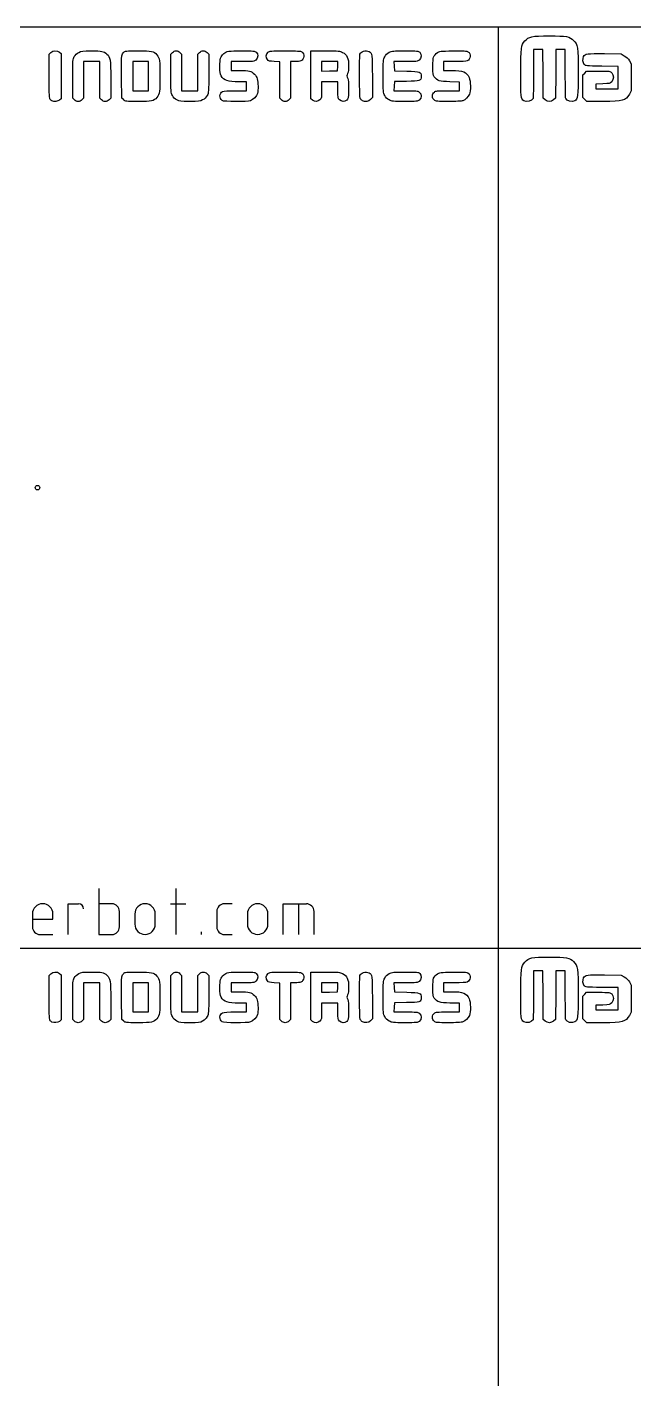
# Model space of a CAD drawing. Header units: millimetres. Extents: x 0 to 600, y 0 to 300.
# Drawn here: x 148.9 to 214.7, y 153.2 to 300 of the extents above; entities that cross this region are included whole.
import ezdxf

# ---------------------------------------------------------------- set-up
doc = ezdxf.new("R2010")
doc.units = ezdxf.units.MM
doc.layers.get('0').update_dxf_attribs({"linetype": 'CONTINUOUS', "lineweight": 25, "true_color": 0x000000})
doc.layers.add('Text', color=4, linetype='CONTINUOUS', true_color=0x00ffff)

msp = doc.modelspace()

# ---------------------------------------------------------------- linework, layer by layer
for p, q in [((600, 300), (0, 300)), ((200, 300), (200, 200)), ((100, 200), (200, 200)), ((200, 200), (200, 100)), ((200, 200), (300, 200))]:
    msp.add_line(p, q)
at = {"layer": 'Text'}
for p, q in [((151.26, 297.06), (151.44, 297.24)), ((151.26, 294.71), (151.26, 297.06)), ((152.39, 297.27), (152.58, 297.12)), ((152.58, 297.12), (152.58, 294.67)), ((164.47, 297.06), (164.65, 297.24)), ((164.47, 294.98), (164.47, 297.06)), ((165.46, 297.24), (165.64, 297.06)), ((165.64, 297.06), (165.64, 295.08)), ((167.4, 297.06), (167.58, 297.24)), ((167.4, 295.08), (167.4, 297.06)), ((168.4, 297.24), (168.58, 297.06)), ((168.58, 297.06), (168.58, 294.98)), ((179.66, 294.82), (179.66, 297.42)), ((179.66, 297.42), (181.22, 297.42)), ((204.33, 297.57), (203.82, 297.57)), ((203.82, 297.57), (203.82, 294.97)), ((204.84, 297.57), (204.33, 297.57)), ((204.86, 294.92), (204.84, 297.57)), ((206.25, 297.57), (206.23, 294.92)), ((206.76, 297.57), (206.25, 297.57)), ((207.27, 297.57), (206.76, 297.57)), ((207.27, 294.97), (207.27, 297.57)), ((211.53, 297.11), (213.32, 297.09)), ((213.32, 297.09), (213.67, 296.89)), ((155.88, 296.25), (155, 296.25)), ((155, 296.25), (155, 294.26)), ((156.76, 296.25), (155.88, 296.25)), ((156.76, 294.26), (156.76, 296.25)), ((161.2, 296.25), (160.36, 296.25)), ((160.36, 296.25), (160.36, 294.67)), ((162.04, 296.25), (161.2, 296.25)), ((162.04, 294.67), (162.04, 296.25)), ((165.64, 295.08), (165.64, 293.09)), ((167.4, 293.09), (167.4, 295.08)), ((172.24, 296.25), (171, 296.25)), ((171, 296.25), (171, 295.77)), ((171, 295.77), (171, 295.29)), ((171, 295.29), (171.86, 295.29)), ((176.28, 296.23), (175.69, 296.26)), ((176.28, 294.26), (176.28, 296.23)), ((177.93, 296.25), (177.45, 296.25)), ((177.45, 296.25), (177.45, 294.26)), ((181.71, 296.25), (180.83, 296.25)), ((180.83, 296.25), (180.83, 295.73)), ((180.83, 295.73), (180.83, 295.22)), ((180.83, 295.22), (181.69, 295.24)), ((181.69, 295.24), (182.55, 295.26)), ((182.6, 296.25), (181.71, 296.25)), ((182.55, 295.26), (182.58, 295.75)), ((182.58, 295.75), (182.6, 296.25)), ((182.58, 295.75), (182.58, 295.75)), ((189.95, 296.25), (188.67, 296.25)), ((188.67, 296.25), (188.7, 295.75)), ((188.7, 295.75), (188.72, 295.26)), ((188.72, 295.26), (190.06, 295.22)), ((195.24, 296.25), (194.04, 296.25)), ((194.04, 296.25), (194.04, 295.77)), ((194.04, 295.77), (194.04, 295.29)), ((194.04, 295.29), (194.94, 295.29)), ((209.18, 294.81), (209.37, 295.01)), ((209.37, 295.01), (209.57, 295.22)), ((209.57, 295.22), (210.84, 295.22)), ((212.99, 295.73), (211.22, 295.75)), ((212.99, 294.52), (212.99, 295.73)), ((214.22, 296.34), (214.42, 295.99)), ((214.42, 295.99), (214.42, 294.52)), ((152.58, 294.67), (152.58, 292.22)), ((153.83, 292.28), (153.83, 294.39)), ((155, 294.26), (155, 292.28)), ((156.76, 292.28), (156.76, 294.26)), ((157.94, 294.34), (157.94, 292.28)), ((159.15, 292.27), (159.12, 294.46)), ((160.36, 294.67), (160.36, 293.09)), ((162.04, 293.09), (162.04, 294.67)), ((162.04, 294.67), (162.04, 294.67)), ((172.68, 294.05), (171.86, 294.05)), ((172.68, 293.57), (172.68, 294.05)), ((172.68, 293.09), (172.68, 293.57)), ((176.28, 292.28), (176.28, 294.26)), ((177.45, 294.26), (177.45, 292.28)), ((179.66, 292.22), (179.66, 294.82)), ((181.71, 294.05), (180.83, 294.05)), ((180.83, 294.05), (180.83, 293.16)), ((182.59, 294.05), (181.71, 294.05)), ((182.59, 293.16), (182.59, 294.05)), ((186.33, 294.62), (186.33, 292.35)), ((188.7, 293.59), (188.67, 293.09)), ((188.72, 294.08), (188.7, 293.59)), ((190.03, 294.1), (188.72, 294.08)), ((195.8, 294.03), (194.75, 294.06)), ((195.8, 293.56), (195.8, 294.03)), ((195.8, 293.09), (195.8, 293.56)), ((204.88, 292.27), (204.86, 294.92)), ((206.23, 294.92), (206.2, 292.27)), ((209.18, 293.58), (209.18, 294.81)), ((209.18, 292.35), (209.18, 293.58)), ((211.35, 293.84), (210.57, 293.81)), ((210.57, 293.81), (210.57, 293.56)), ((210.57, 293.56), (210.57, 293.31)), ((212.99, 293.31), (212.99, 294.52)), ((214.42, 294.52), (214.42, 293.06)), ((152.58, 292.22), (152.39, 292.07)), ((154.01, 292.1), (153.83, 292.28)), ((154.01, 292.1), (154.01, 292.1)), ((155, 292.28), (154.82, 292.1)), ((156.94, 292.1), (156.76, 292.28)), ((157.94, 292.28), (157.76, 292.1)), ((159.35, 292.1), (159.15, 292.27)), ((159.35, 292.1), (159.35, 292.1)), ((160.36, 293.09), (161.2, 293.09)), ((161.2, 293.09), (162.04, 293.09)), ((165.12, 292.09), (165.12, 292.09)), ((165.64, 293.09), (166.52, 293.09)), ((166.52, 293.09), (167.4, 293.09)), ((171.48, 293.09), (172.68, 293.09)), ((176.46, 292.1), (176.28, 292.28)), ((176.46, 292.1), (176.46, 292.1)), ((177.45, 292.28), (177.27, 292.1)), ((179.85, 292.07), (179.66, 292.22)), ((179.85, 292.07), (179.85, 292.07)), ((186.33, 292.35), (186.12, 292.13)), ((188.16, 292.09), (188.16, 292.09)), ((188.67, 293.09), (189.95, 293.09)), ((193.06, 292.07), (193.06, 292.07)), ((194.52, 293.09), (195.8, 293.09)), ((205.09, 292.1), (204.88, 292.27)), ((206.2, 292.27), (206, 292.1)), ((209.39, 292.13), (209.18, 292.35)), ((209.61, 291.92), (209.39, 292.13)), ((209.39, 292.13), (209.39, 292.13)), ((210.57, 293.31), (211.78, 293.31)), ((211.78, 293.31), (212.99, 293.31)), ((214.42, 293.06), (214.22, 292.71)), ((151.57, 291.99), (151.57, 291.99)), ((170.02, 292.01), (170.02, 292.01)), ((185.26, 292), (185.26, 292)), ((202.77, 292), (202.77, 292)), ((211.36, 291.92), (209.61, 291.92)), ((156.67, 206.5), (156.67, 201.5)), ((165, 206.5), (165, 201.5)), ((153.33, 201.5), (153.33, 204.83)), ((153.33, 204.83), (154.44, 204.83)), ((158.06, 204.83), (156.67, 204.83)), ((158.89, 202.33), (158.89, 204)), ((164.44, 204.83), (166.11, 204.83)), ((169.44, 204), (169.44, 202.33)), ((171.11, 204.83), (170.28, 204.83)), ((176.67, 201.5), (176.67, 204.83)), ((176.67, 204.83), (179.17, 204.83)), ((178.33, 204.83), (178.33, 201.5)), ((180, 204), (180, 201.5)), ((149.44, 203.72), (149.44, 202.33)), ((149.44, 203.17), (151.67, 203.17)), ((151.67, 203.17), (151.67, 203.72)), ((160.56, 203.72), (160.56, 202.61)), ((162.78, 202.61), (162.78, 203.72)), ((172.78, 203.72), (172.78, 202.61)), ((175, 202.61), (175, 203.72)), ((150.28, 201.5), (151.67, 201.5)), ((156.67, 201.5), (158.06, 201.5)), ((167.78, 201.5), (167.78, 201.78)), ((170.28, 201.5), (171.11, 201.5)), ((151.26, 197.06), (151.44, 197.24)), ((151.26, 194.71), (151.26, 197.06)), ((152.39, 197.27), (152.58, 197.12)), ((152.58, 197.12), (152.58, 194.67)), ((164.47, 197.06), (164.65, 197.24)), ((164.47, 194.98), (164.47, 197.06)), ((165.46, 197.24), (165.64, 197.06)), ((165.64, 197.06), (165.64, 195.08)), ((167.4, 197.06), (167.58, 197.24)), ((167.4, 195.08), (167.4, 197.06)), ((168.4, 197.24), (168.58, 197.06)), ((168.58, 197.06), (168.58, 194.98)), ((179.66, 194.82), (179.66, 197.42)), ((179.66, 197.42), (181.22, 197.42)), ((204.33, 197.57), (203.82, 197.57)), ((203.82, 197.57), (203.82, 194.97)), ((204.84, 197.57), (204.33, 197.57)), ((204.86, 194.92), (204.84, 197.57)), ((206.25, 197.57), (206.23, 194.92)), ((206.76, 197.57), (206.25, 197.57)), ((207.27, 197.57), (206.76, 197.57)), ((207.27, 194.97), (207.27, 197.57)), ((211.53, 197.11), (213.32, 197.09)), ((213.32, 197.09), (213.67, 196.89)), ((155.88, 196.25), (155, 196.25)), ((155, 196.25), (155, 194.26)), ((156.76, 196.25), (155.88, 196.25)), ((156.76, 194.26), (156.76, 196.25)), ((161.2, 196.25), (160.36, 196.25)), ((160.36, 196.25), (160.36, 194.67)), ((162.04, 196.25), (161.2, 196.25)), ((162.04, 194.67), (162.04, 196.25)), ((172.24, 196.25), (171, 196.25)), ((171, 196.25), (171, 195.77)), ((171, 195.77), (171, 195.29)), ((171, 195.29), (171.86, 195.29)), ((176.28, 196.23), (175.69, 196.26)), ((176.28, 194.26), (176.28, 196.23)), ((177.93, 196.25), (177.45, 196.25)), ((177.45, 196.25), (177.45, 194.26)), ((181.71, 196.25), (180.83, 196.25)), ((180.83, 196.25), (180.83, 195.73)), ((180.83, 195.73), (180.83, 195.22)), ((180.83, 195.22), (181.69, 195.24)), ((181.69, 195.24), (182.55, 195.26)), ((182.6, 196.25), (181.71, 196.25)), ((182.55, 195.26), (182.58, 195.75)), ((182.58, 195.75), (182.6, 196.25)), ((182.58, 195.75), (182.58, 195.75)), ((189.95, 196.25), (188.67, 196.25)), ((188.67, 196.25), (188.7, 195.75)), ((188.7, 195.75), (188.72, 195.26)), ((188.72, 195.26), (190.06, 195.22)), ((195.24, 196.25), (194.04, 196.25)), ((194.04, 196.25), (194.04, 195.77)), ((194.04, 195.77), (194.04, 195.29)), ((194.04, 195.29), (194.94, 195.29)), ((209.37, 195.01), (209.57, 195.22)), ((209.57, 195.22), (210.84, 195.22)), ((212.99, 195.73), (211.22, 195.75)), ((212.99, 194.52), (212.99, 195.73)), ((214.22, 196.34), (214.42, 195.99)), ((214.42, 195.99), (214.42, 194.52)), ((152.58, 194.67), (152.58, 192.22)), ((153.83, 192.28), (153.83, 194.39)), ((155, 194.26), (155, 192.28)), ((156.76, 192.28), (156.76, 194.26)), ((157.94, 194.34), (157.94, 192.28)), ((159.15, 192.27), (159.12, 194.46)), ((160.36, 194.67), (160.36, 193.09)), ((162.04, 193.09), (162.04, 194.67)), ((162.04, 194.67), (162.04, 194.67)), ((165.64, 195.08), (165.64, 193.09)), ((167.4, 193.09), (167.4, 195.08)), ((172.68, 194.05), (171.86, 194.05)), ((172.68, 193.57), (172.68, 194.05)), ((176.28, 192.28), (176.28, 194.26)), ((177.45, 194.26), (177.45, 192.28)), ((179.66, 192.22), (179.66, 194.82)), ((181.71, 194.05), (180.83, 194.05)), ((180.83, 194.05), (180.83, 193.16)), ((182.59, 194.05), (181.71, 194.05)), ((182.59, 193.16), (182.59, 194.05)), ((186.33, 194.62), (186.33, 192.35)), ((188.72, 194.08), (188.7, 193.59)), ((190.03, 194.1), (188.72, 194.08)), ((195.8, 194.03), (194.75, 194.06)), ((195.8, 193.56), (195.8, 194.03)), ((204.88, 192.27), (204.86, 194.92)), ((206.23, 194.92), (206.2, 192.27)), ((209.18, 194.81), (209.37, 195.01)), ((209.18, 193.58), (209.18, 194.81)), ((211.35, 193.84), (210.57, 193.81)), ((210.57, 193.81), (210.57, 193.56)), ((212.99, 193.31), (212.99, 194.52)), ((214.42, 194.52), (214.42, 193.06)), ((154.01, 192.1), (153.83, 192.28)), ((155, 192.28), (154.82, 192.1)), ((156.94, 192.1), (156.76, 192.28)), ((157.94, 192.28), (157.76, 192.1)), ((159.35, 192.1), (159.15, 192.27)), ((160.36, 193.09), (161.2, 193.09)), ((161.2, 193.09), (162.04, 193.09)), ((165.64, 193.09), (166.52, 193.09)), ((166.52, 193.09), (167.4, 193.09)), ((171.48, 193.09), (172.68, 193.09)), ((172.68, 193.09), (172.68, 193.57)), ((176.46, 192.1), (176.28, 192.28)), ((177.45, 192.28), (177.27, 192.1)), ((186.33, 192.35), (186.12, 192.13)), ((188.7, 193.59), (188.67, 193.09)), ((188.67, 193.09), (189.95, 193.09)), ((194.52, 193.09), (195.8, 193.09)), ((195.8, 193.09), (195.8, 193.56)), ((205.09, 192.1), (204.88, 192.27)), ((206.2, 192.27), (206, 192.1)), ((209.18, 192.35), (209.18, 193.58)), ((209.39, 192.13), (209.18, 192.35)), ((210.57, 193.56), (210.57, 193.31)), ((210.57, 193.31), (211.78, 193.31)), ((211.78, 193.31), (212.99, 193.31)), ((214.42, 193.06), (214.22, 192.71)), ((151.57, 191.99), (151.57, 191.99)), ((152.58, 192.22), (152.39, 192.07)), ((154.01, 192.1), (154.01, 192.1)), ((159.35, 192.1), (159.35, 192.1)), ((165.12, 192.09), (165.12, 192.09)), ((170.02, 192.01), (170.02, 192.01)), ((176.46, 192.1), (176.46, 192.1)), ((179.85, 192.07), (179.66, 192.22)), ((179.85, 192.07), (179.85, 192.07)), ((185.26, 192), (185.26, 192)), ((188.16, 192.09), (188.16, 192.09)), ((193.06, 192.07), (193.06, 192.07)), ((202.77, 192), (202.77, 192)), ((209.61, 191.92), (209.39, 192.13)), ((209.39, 192.13), (209.39, 192.13)), ((211.36, 191.92), (209.61, 191.92))]:
    msp.add_line(p, q, dxfattribs=at)
msp.add_circle((150, 250), 0.25, dxfattribs=at)
for centre, radius, start, end in [((150.56, 203.72), 1.11, 0, 180), ((154.44, 204.28), 0.556, 0, 90), ((158.06, 204), 0.833, 0, 90), ((161.67, 203.72), 1.11, 0, 180), ((170.28, 204), 0.833, 90, 180), ((173.89, 203.72), 1.11, 0, 180), ((179.17, 204), 0.833, 0, 90), ((161.67, 202.61), 1.11, 180, 0), ((173.89, 202.61), 1.11, 180, 0), ((150.28, 202.33), 0.833, 180, 270), ((158.06, 202.33), 0.833, 270, 0), ((170.28, 202.33), 0.833, 180, 270)]:
    msp.add_arc(centre, radius, start, end, dxfattribs=at)
for points in [[(202.43, 294.99), (202.43, 297.8), (202.46, 298.03), (202.88, 298.5)], [(202.88, 298.5), (203.33, 298.98), (203.6, 299.04), (205.55, 299.04)], [(205.55, 299.04), (207.42, 299.04), (207.72, 298.98), (208.16, 298.55)], [(208.16, 298.55), (208.64, 298.08), (208.66, 297.89), (208.66, 295.06)], [(151.44, 297.24), (151.67, 297.47), (152.11, 297.49), (152.39, 297.27)], [(153.83, 294.39), (153.83, 296.44), (153.83, 296.51), (153.99, 296.79)], [(153.99, 296.79), (154.09, 296.97), (154.28, 297.14), (154.48, 297.25)], [(154.48, 297.25), (154.77, 297.41), (154.9, 297.42), (155.85, 297.42)], [(155.85, 297.42), (156.97, 297.42), (157.19, 297.38), (157.52, 297.07)], [(157.52, 297.07), (157.92, 296.7), (157.94, 296.58), (157.94, 294.34)], [(159.12, 294.46), (159.11, 295.67), (159.12, 296.76), (159.15, 296.89)], [(159.15, 296.89), (159.17, 297.02), (159.26, 297.19), (159.35, 297.28)], [(159.35, 297.28), (159.49, 297.41), (159.61, 297.42), (160.89, 297.42)], [(160.89, 297.42), (162.42, 297.42), (162.62, 297.38), (162.94, 296.99)], [(162.94, 296.99), (163.25, 296.63), (163.29, 296.33), (163.29, 294.67)], [(164.65, 297.24), (164.76, 297.36), (164.91, 297.42), (165.05, 297.42)], [(165.05, 297.42), (165.2, 297.42), (165.35, 297.36), (165.46, 297.24)], [(167.58, 297.24), (167.69, 297.36), (167.85, 297.42), (167.99, 297.42)], [(167.99, 297.42), (168.13, 297.42), (168.28, 297.36), (168.4, 297.24)], [(169.79, 295.73), (169.79, 296.56), (169.86, 296.79), (170.2, 297.11)], [(170.2, 297.11), (170.5, 297.38), (170.74, 297.42), (172.17, 297.42)], [(172.17, 297.42), (173.41, 297.42), (173.57, 297.41), (173.72, 297.28)], [(173.72, 297.28), (173.97, 297.08), (173.95, 296.65), (173.69, 296.42)], [(174.95, 296.46), (174.75, 296.71), (174.77, 297.08), (175.01, 297.27)], [(175.69, 296.26), (175.17, 296.28), (175.07, 296.31), (174.95, 296.46)], [(175.01, 297.27), (175.19, 297.41), (175.29, 297.42), (176.86, 297.42)], [(176.86, 297.42), (178.21, 297.42), (178.55, 297.4), (178.68, 297.31)], [(178.68, 297.31), (179, 297.08), (178.95, 296.5), (178.58, 296.33)], [(181.22, 297.42), (182.71, 297.42), (182.8, 297.41), (183.11, 297.25)], [(183.11, 297.25), (183.59, 297), (183.76, 296.61), (183.76, 295.83)], [(185.02, 292.26), (184.93, 292.45), (184.9, 296.73), (184.99, 297.04)], [(184.99, 297.04), (185.07, 297.35), (185.61, 297.51), (185.99, 297.34)], [(185.99, 297.34), (186.31, 297.19), (186.33, 297.03), (186.33, 294.62)], [(187.51, 294.67), (187.51, 296.36), (187.51, 296.45), (187.67, 296.76)], [(187.67, 296.76), (187.79, 297), (187.93, 297.14), (188.16, 297.26)], [(188.16, 297.26), (188.47, 297.41), (188.59, 297.42), (189.91, 297.42)], [(189.91, 297.42), (191.22, 297.42), (191.33, 297.41), (191.47, 297.28)], [(191.47, 297.28), (191.69, 297.05), (191.67, 296.59), (191.42, 296.4)], [(192.9, 295.73), (192.9, 296.76), (192.94, 296.89), (193.41, 297.23)], [(193.41, 297.23), (193.59, 297.37), (193.73, 297.39), (195.08, 297.41)], [(195.08, 297.41), (196.29, 297.43), (196.57, 297.41), (196.71, 297.32)], [(196.71, 297.32), (197.05, 297.1), (197.01, 296.5), (196.63, 296.33)], [(209.32, 295.94), (209.16, 296.14), (209.13, 296.52), (209.26, 296.79)], [(209.26, 296.79), (209.41, 297.11), (209.61, 297.14), (211.53, 297.11)], [(213.67, 296.89), (213.89, 296.76), (214.09, 296.56), (214.22, 296.34)], [(164.64, 292.58), (164.47, 292.89), (164.47, 292.95), (164.47, 294.98)], [(168.58, 294.98), (168.58, 292.97), (168.57, 292.89), (168.41, 292.58)], [(169.93, 294.71), (169.81, 294.92), (169.79, 295.09), (169.79, 295.73)], [(171.86, 295.29), (172.33, 295.29), (172.85, 295.26), (173.01, 295.21)], [(173.69, 296.42), (173.49, 296.25), (173.44, 296.25), (172.24, 296.25)], [(173.01, 295.21), (173.38, 295.11), (173.75, 294.74), (173.85, 294.37)], [(178.58, 296.33), (178.48, 296.29), (178.19, 296.25), (177.93, 296.25)], [(183.76, 295.83), (183.76, 295.45), (183.72, 295.12), (183.65, 294.95)], [(191.42, 296.4), (191.24, 296.26), (191.13, 296.25), (189.95, 296.25)], [(190.06, 295.22), (191.57, 295.18), (191.62, 295.16), (191.62, 294.63)], [(193.05, 294.58), (192.92, 294.77), (192.9, 294.89), (192.9, 295.73)], [(194.94, 295.29), (196.19, 295.29), (196.55, 295.14), (196.83, 294.52)], [(196.63, 296.33), (196.52, 296.28), (195.99, 296.25), (195.24, 296.25)], [(202.77, 292), (202.46, 292.18), (202.43, 292.44), (202.43, 294.99)], [(203.82, 294.97), (203.82, 293.54), (203.8, 292.32), (203.77, 292.25)], [(207.31, 292.25), (207.29, 292.32), (207.27, 293.54), (207.27, 294.97)], [(208.66, 295.06), (208.66, 292.42), (208.63, 292.17), (208.31, 292)], [(211.22, 295.75), (209.47, 295.77), (209.46, 295.77), (209.32, 295.94)], [(210.84, 295.22), (212.1, 295.22), (212.12, 295.22), (212.3, 295.04)], [(212.3, 295.04), (212.54, 294.79), (212.55, 294.35), (212.3, 294.07)], [(151.34, 292.2), (151.29, 292.3), (151.26, 293.18), (151.26, 294.71)], [(163.29, 294.67), (163.29, 293.01), (163.25, 292.71), (162.94, 292.35)], [(171.86, 294.05), (170.62, 294.05), (170.25, 294.18), (169.93, 294.71)], [(173.85, 294.37), (173.95, 294.01), (173.96, 293.14), (173.86, 292.8)], [(183.65, 294.95), (183.55, 294.71), (183.55, 294.66), (183.66, 294.43)], [(183.66, 294.43), (183.75, 294.23), (183.77, 293.99), (183.75, 293.19)], [(187.68, 292.58), (187.51, 292.88), (187.51, 292.96), (187.51, 294.67)], [(191.62, 294.63), (191.62, 294.16), (191.52, 294.13), (190.03, 294.1)], [(194.75, 294.06), (193.61, 294.09), (193.37, 294.16), (193.05, 294.58)], [(196.83, 294.52), (197, 294.16), (197.02, 293.06), (196.87, 292.71)], [(212.3, 294.07), (212.13, 293.87), (212.09, 293.86), (211.35, 293.84)], [(151.57, 291.99), (151.49, 292.03), (151.38, 292.12), (151.34, 292.2)], [(152.39, 292.07), (152.18, 291.91), (151.85, 291.88), (151.57, 291.99)], [(154.41, 291.92), (154.27, 291.92), (154.12, 291.99), (154.01, 292.1)], [(154.82, 292.1), (154.71, 291.99), (154.56, 291.92), (154.41, 291.92)], [(157.35, 291.92), (157.21, 291.92), (157.06, 291.99), (156.94, 292.1)], [(157.76, 292.1), (157.64, 291.99), (157.49, 291.92), (157.35, 291.92)], [(160.91, 291.92), (159.59, 291.92), (159.55, 291.92), (159.35, 292.1)], [(162.94, 292.35), (162.62, 291.96), (162.42, 291.92), (160.91, 291.92)], [(165.12, 292.09), (164.91, 292.2), (164.75, 292.36), (164.64, 292.58)], [(166.52, 291.92), (165.54, 291.92), (165.42, 291.93), (165.12, 292.09)], [(167.92, 292.09), (167.63, 291.93), (167.5, 291.92), (166.52, 291.92)], [(168.41, 292.58), (168.29, 292.35), (168.15, 292.21), (167.92, 292.09)], [(170.02, 292.01), (169.7, 292.26), (169.73, 292.85), (170.09, 293.01)], [(170.09, 293.01), (170.2, 293.06), (170.73, 293.09), (171.48, 293.09)], [(173.86, 292.8), (173.78, 292.5), (173.41, 292.11), (173.1, 292)], [(176.87, 291.92), (176.72, 291.92), (176.57, 291.99), (176.46, 292.1)], [(177.27, 292.1), (177.16, 291.99), (177.01, 291.92), (176.87, 291.92)], [(180.65, 292.1), (180.43, 291.88), (180.11, 291.86), (179.85, 292.07)], [(180.83, 293.16), (180.83, 292.32), (180.82, 292.27), (180.65, 292.1)], [(182.77, 292.1), (182.6, 292.27), (182.59, 292.32), (182.59, 293.16)], [(183.55, 292.06), (183.31, 291.86), (182.99, 291.88), (182.77, 292.1)], [(183.75, 293.19), (183.73, 292.25), (183.72, 292.19), (183.55, 292.06)], [(185.26, 292), (185.17, 292.05), (185.07, 292.16), (185.02, 292.26)], [(186.12, 292.13), (185.89, 291.9), (185.57, 291.86), (185.26, 292)], [(188.16, 292.09), (187.95, 292.2), (187.79, 292.36), (187.68, 292.58)], [(189.86, 291.92), (188.57, 291.92), (188.46, 291.93), (188.16, 292.09)], [(191.42, 292.07), (191.24, 291.93), (191.13, 291.92), (189.86, 291.92)], [(189.95, 293.09), (191.13, 293.09), (191.24, 293.08), (191.42, 292.94)], [(191.42, 292.94), (191.7, 292.73), (191.7, 292.29), (191.42, 292.07)], [(192.86, 292.51), (192.86, 292.72), (192.91, 292.82), (193.06, 292.94)], [(193.06, 292.07), (192.91, 292.19), (192.86, 292.29), (192.86, 292.51)], [(193.06, 292.94), (193.24, 293.08), (193.35, 293.09), (194.52, 293.09)], [(194.59, 291.92), (193.35, 291.92), (193.24, 291.93), (193.06, 292.07)], [(196.87, 292.71), (196.75, 292.42), (196.42, 292.1), (196.14, 292)], [(203.77, 292.25), (203.67, 291.98), (203.06, 291.83), (202.77, 292)], [(206, 292.1), (205.73, 291.86), (205.36, 291.86), (205.09, 292.1)], [(208.31, 292), (208, 291.83), (207.42, 291.98), (207.31, 292.25)], [(214.22, 292.71), (213.79, 291.99), (213.55, 291.92), (211.36, 291.92)], [(173.1, 292), (172.8, 291.88), (170.18, 291.89), (170.02, 292.01)], [(196.14, 292), (196.02, 291.95), (195.36, 291.92), (194.59, 291.92)], [(202.43, 194.99), (202.43, 197.8), (202.46, 198.03), (202.88, 198.5)], [(202.88, 198.5), (203.33, 198.98), (203.6, 199.04), (205.55, 199.04)], [(205.55, 199.04), (207.42, 199.04), (207.72, 198.98), (208.16, 198.55)], [(208.16, 198.55), (208.64, 198.08), (208.66, 197.89), (208.66, 195.06)], [(151.44, 197.24), (151.67, 197.47), (152.11, 197.49), (152.39, 197.27)], [(153.83, 194.39), (153.83, 196.44), (153.83, 196.51), (153.99, 196.79)], [(153.99, 196.79), (154.09, 196.97), (154.28, 197.14), (154.48, 197.25)], [(154.48, 197.25), (154.77, 197.41), (154.9, 197.42), (155.85, 197.42)], [(155.85, 197.42), (156.97, 197.42), (157.19, 197.38), (157.52, 197.07)], [(157.52, 197.07), (157.92, 196.7), (157.94, 196.58), (157.94, 194.34)], [(159.12, 194.46), (159.11, 195.67), (159.12, 196.76), (159.15, 196.89)], [(159.15, 196.89), (159.17, 197.02), (159.26, 197.19), (159.35, 197.28)], [(159.35, 197.28), (159.49, 197.41), (159.61, 197.42), (160.89, 197.42)], [(160.89, 197.42), (162.42, 197.42), (162.62, 197.38), (162.94, 196.99)], [(162.94, 196.99), (163.25, 196.63), (163.29, 196.33), (163.29, 194.67)], [(164.65, 197.24), (164.76, 197.36), (164.91, 197.42), (165.05, 197.42)], [(165.05, 197.42), (165.2, 197.42), (165.35, 197.36), (165.46, 197.24)], [(167.58, 197.24), (167.69, 197.36), (167.85, 197.42), (167.99, 197.42)], [(167.99, 197.42), (168.13, 197.42), (168.28, 197.36), (168.4, 197.24)], [(169.79, 195.73), (169.79, 196.56), (169.86, 196.79), (170.2, 197.11)], [(170.2, 197.11), (170.5, 197.38), (170.74, 197.42), (172.17, 197.42)], [(172.17, 197.42), (173.41, 197.42), (173.57, 197.41), (173.72, 197.28)], [(173.72, 197.28), (173.97, 197.08), (173.95, 196.65), (173.69, 196.42)], [(174.95, 196.46), (174.75, 196.71), (174.77, 197.08), (175.01, 197.27)], [(175.01, 197.27), (175.19, 197.41), (175.29, 197.42), (176.86, 197.42)], [(176.86, 197.42), (178.21, 197.42), (178.55, 197.4), (178.68, 197.31)], [(178.68, 197.31), (179, 197.08), (178.95, 196.5), (178.58, 196.33)], [(181.22, 197.42), (182.71, 197.42), (182.8, 197.41), (183.11, 197.25)], [(183.11, 197.25), (183.59, 197), (183.76, 196.61), (183.76, 195.83)], [(185.02, 192.26), (184.93, 192.45), (184.9, 196.73), (184.99, 197.04)], [(184.99, 197.04), (185.07, 197.35), (185.61, 197.51), (185.99, 197.34)], [(185.99, 197.34), (186.31, 197.19), (186.33, 197.03), (186.33, 194.62)], [(187.51, 194.67), (187.51, 196.36), (187.51, 196.45), (187.67, 196.76)], [(187.67, 196.76), (187.79, 197), (187.93, 197.14), (188.16, 197.26)], [(188.16, 197.26), (188.47, 197.41), (188.59, 197.42), (189.91, 197.42)], [(189.91, 197.42), (191.22, 197.42), (191.33, 197.41), (191.47, 197.28)], [(191.47, 197.28), (191.69, 197.05), (191.67, 196.59), (191.42, 196.4)], [(192.9, 195.73), (192.9, 196.76), (192.94, 196.89), (193.41, 197.23)], [(193.41, 197.23), (193.59, 197.37), (193.73, 197.39), (195.08, 197.41)], [(195.08, 197.41), (196.29, 197.43), (196.57, 197.41), (196.71, 197.32)], [(196.71, 197.32), (197.05, 197.1), (197.01, 196.5), (196.63, 196.33)], [(209.32, 195.94), (209.16, 196.14), (209.13, 196.52), (209.26, 196.79)], [(209.26, 196.79), (209.41, 197.11), (209.61, 197.14), (211.53, 197.11)], [(213.67, 196.89), (213.89, 196.76), (214.09, 196.56), (214.22, 196.34)], [(169.93, 194.71), (169.81, 194.92), (169.79, 195.09), (169.79, 195.73)], [(171.86, 195.29), (172.33, 195.29), (172.85, 195.26), (173.01, 195.21)], [(173.69, 196.42), (173.49, 196.25), (173.44, 196.25), (172.24, 196.25)], [(173.01, 195.21), (173.38, 195.11), (173.75, 194.74), (173.85, 194.37)], [(175.69, 196.26), (175.17, 196.28), (175.07, 196.31), (174.95, 196.46)], [(178.58, 196.33), (178.48, 196.29), (178.19, 196.25), (177.93, 196.25)], [(183.76, 195.83), (183.76, 195.45), (183.72, 195.12), (183.65, 194.95)], [(191.42, 196.4), (191.24, 196.26), (191.13, 196.25), (189.95, 196.25)], [(190.06, 195.22), (191.57, 195.18), (191.62, 195.16), (191.62, 194.63)], [(193.05, 194.58), (192.92, 194.77), (192.9, 194.89), (192.9, 195.73)], [(194.94, 195.29), (196.19, 195.29), (196.55, 195.14), (196.83, 194.52)], [(196.63, 196.33), (196.52, 196.28), (195.99, 196.25), (195.24, 196.25)], [(211.22, 195.75), (209.47, 195.77), (209.46, 195.77), (209.32, 195.94)], [(210.84, 195.22), (212.1, 195.22), (212.12, 195.22), (212.3, 195.04)], [(151.34, 192.2), (151.29, 192.3), (151.26, 193.18), (151.26, 194.71)], [(163.29, 194.67), (163.29, 193.01), (163.25, 192.71), (162.94, 192.35)], [(164.64, 192.58), (164.47, 192.89), (164.47, 192.95), (164.47, 194.98)], [(168.58, 194.98), (168.58, 192.97), (168.57, 192.89), (168.41, 192.58)], [(171.86, 194.05), (170.62, 194.05), (170.25, 194.18), (169.93, 194.71)], [(173.85, 194.37), (173.95, 194.01), (173.96, 193.14), (173.86, 192.8)], [(183.65, 194.95), (183.55, 194.71), (183.55, 194.66), (183.66, 194.43)], [(183.66, 194.43), (183.75, 194.23), (183.77, 193.99), (183.75, 193.19)], [(187.68, 192.58), (187.51, 192.88), (187.51, 192.96), (187.51, 194.67)], [(191.62, 194.63), (191.62, 194.16), (191.52, 194.13), (190.03, 194.1)], [(194.75, 194.06), (193.61, 194.09), (193.37, 194.16), (193.05, 194.58)], [(196.83, 194.52), (197, 194.16), (197.02, 193.06), (196.87, 192.71)], [(202.77, 192), (202.46, 192.18), (202.43, 192.44), (202.43, 194.99)], [(203.82, 194.97), (203.82, 193.54), (203.8, 192.32), (203.77, 192.25)], [(207.31, 192.25), (207.29, 192.32), (207.27, 193.54), (207.27, 194.97)], [(208.66, 195.06), (208.66, 192.42), (208.63, 192.17), (208.31, 192)], [(212.3, 194.07), (212.13, 193.87), (212.09, 193.86), (211.35, 193.84)], [(212.3, 195.04), (212.54, 194.79), (212.55, 194.35), (212.3, 194.07)], [(162.94, 192.35), (162.62, 191.96), (162.42, 191.92), (160.91, 191.92)], [(165.12, 192.09), (164.91, 192.2), (164.75, 192.36), (164.64, 192.58)], [(168.41, 192.58), (168.29, 192.35), (168.15, 192.21), (167.92, 192.09)], [(170.02, 192.01), (169.7, 192.26), (169.73, 192.85), (170.09, 193.01)], [(170.09, 193.01), (170.2, 193.06), (170.73, 193.09), (171.48, 193.09)], [(173.86, 192.8), (173.78, 192.5), (173.41, 192.11), (173.1, 192)], [(180.83, 193.16), (180.83, 192.32), (180.82, 192.27), (180.65, 192.1)], [(182.77, 192.1), (182.6, 192.27), (182.59, 192.32), (182.59, 193.16)], [(183.75, 193.19), (183.73, 192.25), (183.72, 192.19), (183.55, 192.06)], [(185.26, 192), (185.17, 192.05), (185.07, 192.16), (185.02, 192.26)], [(188.16, 192.09), (187.95, 192.2), (187.79, 192.36), (187.68, 192.58)], [(189.95, 193.09), (191.13, 193.09), (191.24, 193.08), (191.42, 192.94)], [(191.42, 192.94), (191.7, 192.73), (191.7, 192.29), (191.42, 192.07)], [(192.86, 192.51), (192.86, 192.72), (192.91, 192.82), (193.06, 192.94)], [(193.06, 192.07), (192.91, 192.19), (192.86, 192.29), (192.86, 192.51)], [(193.06, 192.94), (193.24, 193.08), (193.35, 193.09), (194.52, 193.09)], [(196.87, 192.71), (196.75, 192.42), (196.42, 192.1), (196.14, 192)], [(203.77, 192.25), (203.67, 191.98), (203.06, 191.83), (202.77, 192)], [(208.31, 192), (208, 191.83), (207.42, 191.98), (207.31, 192.25)], [(214.22, 192.71), (213.79, 191.99), (213.55, 191.92), (211.36, 191.92)], [(151.57, 191.99), (151.49, 192.03), (151.38, 192.12), (151.34, 192.2)], [(152.39, 192.07), (152.18, 191.91), (151.85, 191.88), (151.57, 191.99)], [(154.41, 191.92), (154.27, 191.92), (154.12, 191.99), (154.01, 192.1)], [(154.82, 192.1), (154.71, 191.99), (154.56, 191.92), (154.41, 191.92)], [(157.35, 191.92), (157.21, 191.92), (157.06, 191.99), (156.94, 192.1)], [(157.76, 192.1), (157.64, 191.99), (157.49, 191.92), (157.35, 191.92)], [(160.91, 191.92), (159.59, 191.92), (159.55, 191.92), (159.35, 192.1)], [(166.52, 191.92), (165.54, 191.92), (165.42, 191.93), (165.12, 192.09)], [(167.92, 192.09), (167.63, 191.93), (167.5, 191.92), (166.52, 191.92)], [(173.1, 192), (172.8, 191.88), (170.18, 191.89), (170.02, 192.01)], [(176.87, 191.92), (176.72, 191.92), (176.57, 191.99), (176.46, 192.1)], [(177.27, 192.1), (177.16, 191.99), (177.01, 191.92), (176.87, 191.92)], [(180.65, 192.1), (180.43, 191.88), (180.11, 191.86), (179.85, 192.07)], [(183.55, 192.06), (183.31, 191.86), (182.99, 191.88), (182.77, 192.1)], [(186.12, 192.13), (185.89, 191.9), (185.57, 191.86), (185.26, 192)], [(189.86, 191.92), (188.57, 191.92), (188.46, 191.93), (188.16, 192.09)], [(191.42, 192.07), (191.24, 191.93), (191.13, 191.92), (189.86, 191.92)], [(194.59, 191.92), (193.35, 191.92), (193.24, 191.93), (193.06, 192.07)], [(196.14, 192), (196.02, 191.95), (195.36, 191.92), (194.59, 191.92)], [(206, 192.1), (205.73, 191.86), (205.36, 191.86), (205.09, 192.1)]]:
    msp.add_open_spline(points, degree=3, dxfattribs=at)

doc.saveas('drawing.dxf')
